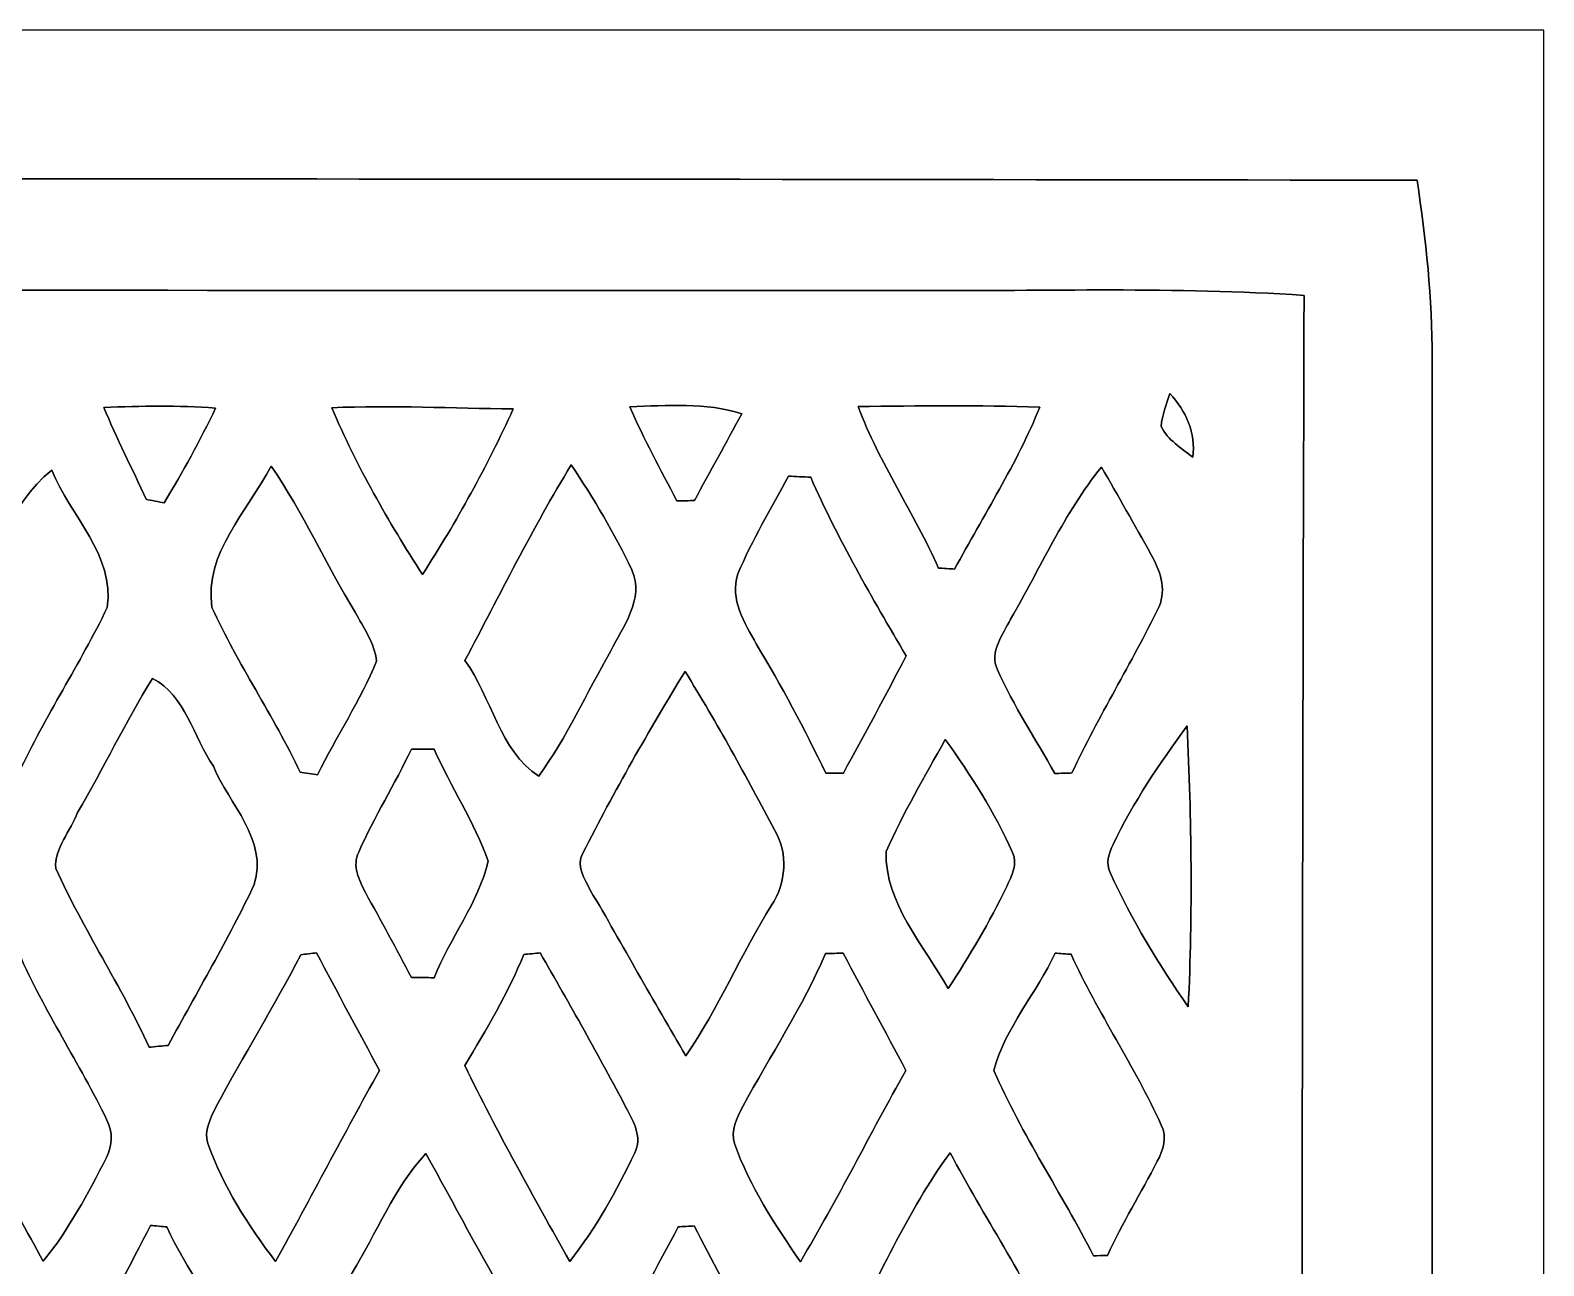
# Model space of a CAD drawing. Header units: centimetres. Extents: x -16.8 to 16.8, y -16.7 to 16.7.
# Drawn here: x 8.16 to 16.77, y 9.63 to 16.67 of the extents above; entities that cross this region are included whole.
import ezdxf

# ---------------------------------------------------------------- set-up
doc = ezdxf.new("R2010")
doc.units = ezdxf.units.CM
doc.header["$MEASUREMENT"] = 0
doc.layers.add('Layer 1', color=7, linetype='Continuous')

msp = doc.modelspace()

# ---------------------------------------------------------------- linework, layer by layer
at = {"layer": 'Layer 1', "color": 7}
for points, knots in [([(-16.77458, 16.66875), (-16.77458, 16.66875), (16.77458, 16.66875), (16.77458, 16.66875), (16.77458, 16.66875), (16.77458, 16.66875), (16.77458, -16.66875), (16.77458, -16.66875), (16.77458, -16.66875), (16.77458, -16.66875), (-16.77458, -16.66875), (-16.77458, -16.66875), (-16.77458, -16.66875), (-16.77458, -16.66875), (-16.77458, 16.66875), (-16.77458, 16.66875), (-16.77458, 16.66875), (-16.77458, 16.66875), (-16.77458, 16.66875), (-16.77458, 16.66875)], [0, 0, 0, 0, 0.1666667, 0.1666667, 0.1666667, 0.1666667, 0.3333333, 0.3333333, 0.3333333, 0.3333333, 0.5, 0.5, 0.5, 0.5, 0.6666667, 0.6666667, 0.6666667, 0.6666667, 1, 1, 1, 1]), ([(-16.23448, 15.81044), (-16.30715, 15.24141), (-16.27505, 14.66568), (-16.28105, 14.09347), (-16.28105, 14.09347), (-16.28034, 4.33317), (-16.28034, -5.42678), (-16.2814, -15.18708), (-16.2814, -15.18708), (-16.27999, -15.44567), (-16.27046, -15.70531), (-16.25353, -15.96425), (-16.25353, -15.96425), (-15.44814, -16.11771), (-14.62581, -16.06162), (-13.81125, -16.06903), (-13.81125, -16.06903), (-4.16842, -16.06867), (5.47405, -16.06973), (15.11688, -16.06867), (15.11688, -16.06867), (15.43791, -16.06832), (15.75823, -16.03869), (16.07644, -15.9953), (16.07644, -15.9953), (16.13147, -15.72966), (16.13923, -15.45731), (16.14205, -15.18744), (16.14205, -15.18744), (16.13641, -5.19183), (16.14135, 4.80378), (16.13958, 14.79938), (16.13958, 14.79938), (16.14029, 15.13981), (16.10395, 15.47812), (16.05351, 15.81432), (16.05351, 15.81432), (5.76933, 15.83302), (-4.51485, 15.81609), (-14.79903, 15.82279), (-14.79903, 15.82279), (-15.27739, 15.82314), (-15.75611, 15.82455), (-16.23448, 15.81044)], [0, 0, 0, 0, 0.0833333, 0.0833333, 0.0833333, 0.0833333, 0.1666667, 0.1666667, 0.1666667, 0.1666667, 0.25, 0.25, 0.25, 0.25, 0.3333333, 0.3333333, 0.3333333, 0.3333333, 0.4166667, 0.4166667, 0.4166667, 0.4166667, 0.5, 0.5, 0.5, 0.5, 0.5833333, 0.5833333, 0.5833333, 0.5833333, 0.6666667, 0.6666667, 0.6666667, 0.6666667, 0.75, 0.75, 0.75, 0.75, 0.8333333, 0.8333333, 0.8333333, 0.8333333, 1, 1, 1, 1]), ([(-15.56879, 15.19167), (-5.97535, 15.18109), (3.61809, 15.19026), (13.21153, 15.18673), (13.21153, 15.18673), (13.94389, 15.18214), (14.67767, 15.20896), (15.40969, 15.15851), (15.40969, 15.15851), (15.38429, 7.28945), (15.40581, -0.57997), (15.39875, -8.44903), (15.39875, -8.44903), (15.40298, -10.74138), (15.38887, -13.03408), (15.40827, -15.32643), (15.40827, -15.32643), (5.8801, -15.33066), (-3.64808, -15.32714), (-13.17625, -15.32819), (-13.17625, -15.32819), (-13.98376, -15.32502), (-14.79162, -15.33666), (-15.59913, -15.32043), (-15.59913, -15.32043), (-15.62559, -12.72434), (-15.60301, -10.1279), (-15.61042, -7.53181), (-15.61042, -7.53181), (-15.61183, -0.18203), (-15.60759, 7.16739), (-15.61253, 14.51716), (-15.61253, 14.51716), (-15.60654, 14.74188), (-15.60759, 14.96907), (-15.56879, 15.19167), (-15.56879, 15.19167), (-15.56879, 15.19167), (-15.56879, 15.19167), (-15.56879, 15.19167)], [0, 0, 0, 0, 0.0909091, 0.0909091, 0.0909091, 0.0909091, 0.1818182, 0.1818182, 0.1818182, 0.1818182, 0.2727273, 0.2727273, 0.2727273, 0.2727273, 0.3636364, 0.3636364, 0.3636364, 0.3636364, 0.4545455, 0.4545455, 0.4545455, 0.4545455, 0.5454545, 0.5454545, 0.5454545, 0.5454545, 0.6363636, 0.6363636, 0.6363636, 0.6363636, 0.7272727, 0.7272727, 0.7272727, 0.7272727, 0.8181818, 0.8181818, 0.8181818, 0.8181818, 1, 1, 1, 1]), ([(14.59547, 14.41274), (14.63252, 14.33477), (14.71083, 14.28926), (14.77574, 14.2367), (14.77574, 14.2367), (14.7955, 14.37464), (14.73729, 14.50058), (14.64486, 14.59971), (14.64486, 14.59971), (14.62476, 14.53832), (14.60182, 14.47729), (14.59547, 14.41274), (14.59547, 14.41274), (14.59547, 14.41274), (14.59547, 14.41274), (14.59547, 14.41274)], [0, 0, 0, 0, 0.2, 0.2, 0.2, 0.2, 0.4, 0.4, 0.4, 0.4, 0.6, 0.6, 0.6, 0.6, 1, 1, 1, 1]), ([(8.57356, 14.52104), (8.64694, 14.34359), (8.73584, 14.1732), (8.81451, 13.99752), (8.81451, 13.99752), (8.84026, 13.99222), (8.89141, 13.98164), (8.91681, 13.97635), (8.91681, 13.97635), (9.02335, 14.15203), (9.12248, 14.33195), (9.21067, 14.51716), (9.21067, 14.51716), (8.99866, 14.53303), (8.78558, 14.52809), (8.57356, 14.52104), (8.57356, 14.52104), (8.57356, 14.52104), (8.57356, 14.52104), (8.57356, 14.52104)], [0, 0, 0, 0, 0.1666667, 0.1666667, 0.1666667, 0.1666667, 0.3333333, 0.3333333, 0.3333333, 0.3333333, 0.5, 0.5, 0.5, 0.5, 0.6666667, 0.6666667, 0.6666667, 0.6666667, 1, 1, 1, 1]), ([(9.87284, 14.51892), (10.01254, 14.18696), (10.19422, 13.87122), (10.38895, 13.56854), (10.38895, 13.56854), (10.58263, 13.87016), (10.75761, 14.18519), (10.90507, 14.51187), (10.90507, 14.51187), (10.56076, 14.5161), (10.21644, 14.53339), (9.87284, 14.51892), (9.87284, 14.51892), (9.87284, 14.51892), (9.87284, 14.51892), (9.87284, 14.51892)], [0, 0, 0, 0, 0.2, 0.2, 0.2, 0.2, 0.4, 0.4, 0.4, 0.4, 0.6, 0.6, 0.6, 0.6, 1, 1, 1, 1]), ([(11.56899, 14.52457), (11.64907, 14.34147), (11.74503, 14.16579), (11.83816, 13.9887), (11.83816, 13.9887), (11.86286, 13.98905), (11.9126, 13.98976), (11.93765, 13.99011), (11.93765, 13.99011), (12.02655, 14.15556), (12.11756, 14.31996), (12.20823, 14.48435), (12.20823, 14.48435), (12.00256, 14.55173), (11.78172, 14.53056), (11.56899, 14.52457), (11.56899, 14.52457), (11.56899, 14.52457), (11.56899, 14.52457), (11.56899, 14.52457)], [0, 0, 0, 0, 0.1666667, 0.1666667, 0.1666667, 0.1666667, 0.3333333, 0.3333333, 0.3333333, 0.3333333, 0.5, 0.5, 0.5, 0.5, 0.6666667, 0.6666667, 0.6666667, 0.6666667, 1, 1, 1, 1]), ([(12.86969, 14.52633), (12.99034, 14.20424), (13.1886, 13.9192), (13.32794, 13.60558), (13.32794, 13.60558), (13.35087, 13.60417), (13.39674, 13.6017), (13.41931, 13.60029), (13.41931, 13.60029), (13.58371, 13.90544), (13.77421, 14.19895), (13.90403, 14.52139), (13.90403, 14.52139), (13.55937, 14.5348), (13.214, 14.52845), (12.86969, 14.52633), (12.86969, 14.52633), (12.86969, 14.52633), (12.86969, 14.52633), (12.86969, 14.52633)], [0, 0, 0, 0, 0.1666667, 0.1666667, 0.1666667, 0.1666667, 0.3333333, 0.3333333, 0.3333333, 0.3333333, 0.5, 0.5, 0.5, 0.5, 0.6666667, 0.6666667, 0.6666667, 0.6666667, 1, 1, 1, 1]), ([(7.78051, 13.38509), (7.73183, 13.26797), (7.60906, 13.14062), (7.67997, 13.00903), (7.67997, 13.00903), (7.77663, 12.81359), (7.88917, 12.62662), (7.99359, 12.43542), (7.99359, 12.43542), (8.01758, 12.43612), (8.06591, 12.43824), (8.0899, 12.43894), (8.0899, 12.43894), (8.24054, 12.76209), (8.4388, 13.06019), (8.59331, 13.38051), (8.59331, 13.38051), (8.63917, 13.67931), (8.382, 13.90227), (8.27722, 14.16367), (8.27722, 14.16367), (8.03204, 13.96647), (7.94632, 13.64192), (7.78051, 13.38509), (7.78051, 13.38509), (7.78051, 13.38509), (7.78051, 13.38509), (7.78051, 13.38509)], [0, 0, 0, 0, 0.125, 0.125, 0.125, 0.125, 0.25, 0.25, 0.25, 0.25, 0.375, 0.375, 0.375, 0.375, 0.5, 0.5, 0.5, 0.5, 0.625, 0.625, 0.625, 0.625, 0.75, 0.75, 0.75, 0.75, 1, 1, 1, 1]), ([(9.52747, 14.1859), (9.39341, 13.93014), (9.14329, 13.68989), (9.18986, 13.38157), (9.18986, 13.38157), (9.33626, 13.05877), (9.54052, 12.76421), (9.69222, 12.44318), (9.69222, 12.44318), (9.71691, 12.43965), (9.76665, 12.43259), (9.79135, 12.42907), (9.79135, 12.42907), (9.89894, 12.64673), (10.03406, 12.85134), (10.12754, 13.07571), (10.12754, 13.07571), (10.11731, 13.17872), (10.0517, 13.26515), (10.00548, 13.3544), (10.00548, 13.3544), (9.83791, 13.62675), (9.7095, 13.92237), (9.52747, 14.1859), (9.52747, 14.1859), (9.52747, 14.1859), (9.52747, 14.1859), (9.52747, 14.1859)], [0, 0, 0, 0, 0.125, 0.125, 0.125, 0.125, 0.25, 0.25, 0.25, 0.25, 0.375, 0.375, 0.375, 0.375, 0.5, 0.5, 0.5, 0.5, 0.625, 0.625, 0.625, 0.625, 0.75, 0.75, 0.75, 0.75, 1, 1, 1, 1]), ([(10.63025, 13.07853), (10.78336, 12.87251), (10.8271, 12.56383), (11.05076, 12.42095), (11.05076, 12.42095), (11.21163, 12.64214), (11.32346, 12.89438), (11.45999, 13.13074), (11.45999, 13.13074), (11.52878, 13.27432), (11.65507, 13.42672), (11.58134, 13.5957), (11.58134, 13.5957), (11.48327, 13.80384), (11.36297, 14.0021), (11.23597, 14.19366), (11.23597, 14.19366), (11.01513, 13.83277), (10.82887, 13.45177), (10.63025, 13.07853), (10.63025, 13.07853), (10.63025, 13.07853), (10.63025, 13.07853), (10.63025, 13.07853)], [0, 0, 0, 0, 0.1428571, 0.1428571, 0.1428571, 0.1428571, 0.2857143, 0.2857143, 0.2857143, 0.2857143, 0.4285714, 0.4285714, 0.4285714, 0.4285714, 0.5714286, 0.5714286, 0.5714286, 0.5714286, 0.7142857, 0.7142857, 0.7142857, 0.7142857, 1, 1, 1, 1]), ([(13.73822, 13.31524), (13.6966, 13.2267), (13.6144, 13.12898), (13.66414, 13.02702), (13.66414, 13.02702), (13.7541, 12.8203), (13.88145, 12.63227), (13.99046, 12.43542), (13.99046, 12.43542), (14.0148, 12.43647), (14.06349, 12.43789), (14.08747, 12.43859), (14.08747, 12.43859), (14.23952, 12.76138), (14.4272, 13.06548), (14.58383, 13.38615), (14.58383, 13.38615), (14.62828, 13.48775), (14.58666, 13.59641), (14.53727, 13.68531), (14.53727, 13.68531), (14.44413, 13.85111), (14.351, 14.01657), (14.25575, 14.18096), (14.25575, 14.18096), (14.04338, 13.91814), (13.90756, 13.60487), (13.73822, 13.31524), (13.73822, 13.31524), (13.73822, 13.31524), (13.73822, 13.31524), (13.73822, 13.31524)], [0, 0, 0, 0, 0.1111111, 0.1111111, 0.1111111, 0.1111111, 0.2222222, 0.2222222, 0.2222222, 0.2222222, 0.3333333, 0.3333333, 0.3333333, 0.3333333, 0.4444444, 0.4444444, 0.4444444, 0.4444444, 0.5555556, 0.5555556, 0.5555556, 0.5555556, 0.6666667, 0.6666667, 0.6666667, 0.6666667, 0.7777778, 0.7777778, 0.7777778, 0.7777778, 1, 1, 1, 1]), ([(12.47281, 14.1291), (12.37686, 13.94354), (12.26361, 13.76574), (12.18565, 13.57207), (12.18565, 13.57207), (12.13767, 13.42566), (12.22304, 13.29514), (12.29007, 13.17449), (12.29007, 13.17449), (12.43259, 12.9346), (12.56559, 12.68906), (12.68554, 12.43718), (12.68554, 12.43718), (12.71058, 12.43718), (12.76068, 12.43718), (12.78572, 12.43683), (12.78572, 12.43683), (12.90637, 12.65908), (13.02738, 12.88133), (13.14379, 13.10569), (13.14379, 13.10569), (12.94765, 13.4366), (12.75503, 13.77068), (12.60016, 14.12311), (12.60016, 14.12311), (12.55748, 14.12522), (12.51514, 14.12699), (12.47281, 14.1291), (12.47281, 14.1291), (12.47281, 14.1291), (12.47281, 14.1291), (12.47281, 14.1291)], [0, 0, 0, 0, 0.1111111, 0.1111111, 0.1111111, 0.1111111, 0.2222222, 0.2222222, 0.2222222, 0.2222222, 0.3333333, 0.3333333, 0.3333333, 0.3333333, 0.4444444, 0.4444444, 0.4444444, 0.4444444, 0.5555556, 0.5555556, 0.5555556, 0.5555556, 0.6666667, 0.6666667, 0.6666667, 0.6666667, 0.7777778, 0.7777778, 0.7777778, 0.7777778, 1, 1, 1, 1]), ([(11.88402, 13.01679), (11.67836, 12.67883), (11.48009, 12.33523), (11.30265, 11.98174), (11.30265, 11.98174), (11.26031, 11.91084), (11.31429, 11.83499), (11.34463, 11.77114), (11.34463, 11.77114), (11.52913, 11.45857), (11.70199, 11.13896), (11.88932, 10.82781), (11.88932, 10.82781), (12.07452, 11.10015), (12.20364, 11.40531), (12.3765, 11.68541), (12.3765, 11.68541), (12.45941, 11.811), (12.47352, 11.97963), (12.39626, 12.11121), (12.39626, 12.11121), (12.23186, 12.41637), (12.06782, 12.72258), (11.88402, 13.01679), (11.88402, 13.01679), (11.88402, 13.01679), (11.88402, 13.01679), (11.88402, 13.01679)], [0, 0, 0, 0, 0.125, 0.125, 0.125, 0.125, 0.25, 0.25, 0.25, 0.25, 0.375, 0.375, 0.375, 0.375, 0.5, 0.5, 0.5, 0.5, 0.625, 0.625, 0.625, 0.625, 0.75, 0.75, 0.75, 0.75, 1, 1, 1, 1]), ([(8.42433, 12.21317), (8.38623, 12.1091), (8.29063, 12.00926), (8.30016, 11.89461), (8.30016, 11.89461), (8.45926, 11.54642), (8.67198, 11.22468), (8.8332, 10.87684), (8.8332, 10.87684), (8.86001, 10.87931), (8.91364, 10.88461), (8.94045, 10.88708), (8.94045, 10.88708), (9.10484, 11.19223), (9.28264, 11.49033), (9.43116, 11.80359), (9.43116, 11.80359), (9.50983, 12.0583), (9.28758, 12.26079), (9.19833, 12.47704), (9.19833, 12.47704), (9.08509, 12.64179), (9.03993, 12.87921), (8.85084, 12.97764), (8.85084, 12.97764), (8.69809, 12.72893), (8.57215, 12.4647), (8.42433, 12.21317), (8.42433, 12.21317), (8.42433, 12.21317), (8.42433, 12.21317), (8.42433, 12.21317)], [0, 0, 0, 0, 0.1111111, 0.1111111, 0.1111111, 0.1111111, 0.2222222, 0.2222222, 0.2222222, 0.2222222, 0.3333333, 0.3333333, 0.3333333, 0.3333333, 0.4444444, 0.4444444, 0.4444444, 0.4444444, 0.5555556, 0.5555556, 0.5555556, 0.5555556, 0.6666667, 0.6666667, 0.6666667, 0.6666667, 0.7777778, 0.7777778, 0.7777778, 0.7777778, 1, 1, 1, 1]), ([(14.32172, 12.03078), (14.29985, 11.98139), (14.27762, 11.92354), (14.30514, 11.87132), (14.30514, 11.87132), (14.42614, 11.6018), (14.58207, 11.34957), (14.74999, 11.10686), (14.74999, 11.10686), (14.7761, 11.63955), (14.76834, 12.17366), (14.74399, 12.70635), (14.74399, 12.70635), (14.58524, 12.49292), (14.43672, 12.27102), (14.32172, 12.03078), (14.32172, 12.03078), (14.32172, 12.03078), (14.32172, 12.03078), (14.32172, 12.03078)], [0, 0, 0, 0, 0.1666667, 0.1666667, 0.1666667, 0.1666667, 0.3333333, 0.3333333, 0.3333333, 0.3333333, 0.5, 0.5, 0.5, 0.5, 0.6666667, 0.6666667, 0.6666667, 0.6666667, 1, 1, 1, 1]), ([(13.36604, 12.62909), (13.24857, 12.41954), (13.12792, 12.2107), (13.02914, 11.99127), (13.02914, 11.99127), (13.02173, 11.69635), (13.24539, 11.45787), (13.38192, 11.21057), (13.38192, 11.21057), (13.5061, 11.39684), (13.61828, 11.59122), (13.71741, 11.79195), (13.71741, 11.79195), (13.74175, 11.85192), (13.78197, 11.92071), (13.74916, 11.98562), (13.74916, 11.98562), (13.64721, 12.21422), (13.51245, 12.4266), (13.36604, 12.62909), (13.36604, 12.62909), (13.36604, 12.62909), (13.36604, 12.62909), (13.36604, 12.62909)], [0, 0, 0, 0, 0.1428571, 0.1428571, 0.1428571, 0.1428571, 0.2857143, 0.2857143, 0.2857143, 0.2857143, 0.4285714, 0.4285714, 0.4285714, 0.4285714, 0.5714286, 0.5714286, 0.5714286, 0.5714286, 0.7142857, 0.7142857, 0.7142857, 0.7142857, 1, 1, 1, 1]), ([(10.32545, 12.57406), (10.23161, 12.37544), (10.11414, 12.18847), (10.02559, 11.98774), (10.02559, 11.98774), (9.98714, 11.91013), (10.02806, 11.82793), (10.06404, 11.75844), (10.06404, 11.75844), (10.15153, 11.59722), (10.24184, 11.43776), (10.32545, 11.27372), (10.32545, 11.27372), (10.36814, 11.27372), (10.41153, 11.27301), (10.45492, 11.27266), (10.45492, 11.27266), (10.54594, 11.49773), (10.70786, 11.70058), (10.76325, 11.93694), (10.76325, 11.93694), (10.68317, 12.15884), (10.55123, 12.35957), (10.45492, 12.57512), (10.45492, 12.57512), (10.41153, 12.57476), (10.36814, 12.57441), (10.32545, 12.57406), (10.32545, 12.57406), (10.32545, 12.57406), (10.32545, 12.57406), (10.32545, 12.57406)], [0, 0, 0, 0, 0.1111111, 0.1111111, 0.1111111, 0.1111111, 0.2222222, 0.2222222, 0.2222222, 0.2222222, 0.3333333, 0.3333333, 0.3333333, 0.3333333, 0.4444444, 0.4444444, 0.4444444, 0.4444444, 0.5555556, 0.5555556, 0.5555556, 0.5555556, 0.6666667, 0.6666667, 0.6666667, 0.6666667, 0.7777778, 0.7777778, 0.7777778, 0.7777778, 1, 1, 1, 1]), ([(7.99465, 11.4113), (7.89058, 11.22151), (7.77487, 11.03736), (7.67574, 10.84509), (7.67574, 10.84509), (7.64364, 10.79182), (7.64434, 10.72974), (7.68315, 10.67682), (7.68315, 10.67682), (7.83837, 10.32334), (8.04651, 9.99666), (8.22925, 9.65764), (8.22925, 9.65764), (8.37459, 9.83791), (8.48466, 10.04394), (8.58908, 10.24961), (8.58908, 10.24961), (8.62365, 10.31557), (8.62683, 10.3946), (8.5919, 10.46092), (8.5919, 10.46092), (8.43562, 10.78301), (8.2356, 11.08181), (8.09131, 11.40989), (8.09131, 11.40989), (8.06697, 11.41024), (8.01864, 11.41095), (7.99465, 11.4113), (7.99465, 11.4113), (7.99465, 11.4113), (7.99465, 11.4113), (7.99465, 11.4113)], [0, 0, 0, 0, 0.1111111, 0.1111111, 0.1111111, 0.1111111, 0.2222222, 0.2222222, 0.2222222, 0.2222222, 0.3333333, 0.3333333, 0.3333333, 0.3333333, 0.4444444, 0.4444444, 0.4444444, 0.4444444, 0.5555556, 0.5555556, 0.5555556, 0.5555556, 0.6666667, 0.6666667, 0.6666667, 0.6666667, 0.7777778, 0.7777778, 0.7777778, 0.7777778, 1, 1, 1, 1]), ([(9.6961, 11.40389), (9.54546, 11.11003), (9.36978, 10.83028), (9.21385, 10.53924), (9.21385, 10.53924), (9.18245, 10.47468), (9.14294, 10.4013), (9.16693, 10.32757), (9.16693, 10.32757), (9.25477, 10.08309), (9.39588, 9.86296), (9.55146, 9.65659), (9.55146, 9.65659), (9.75325, 10.01677), (9.94128, 10.38437), (10.14377, 10.7442), (10.14377, 10.7442), (10.02524, 10.96821), (9.90318, 11.19011), (9.785, 11.41413), (9.785, 11.41413), (9.76277, 11.41166), (9.71832, 11.40636), (9.6961, 11.40389), (9.6961, 11.40389), (9.6961, 11.40389), (9.6961, 11.40389), (9.6961, 11.40389)], [0, 0, 0, 0, 0.125, 0.125, 0.125, 0.125, 0.25, 0.25, 0.25, 0.25, 0.375, 0.375, 0.375, 0.375, 0.5, 0.5, 0.5, 0.5, 0.625, 0.625, 0.625, 0.625, 0.75, 0.75, 0.75, 0.75, 1, 1, 1, 1]), ([(10.96645, 11.40495), (10.87543, 11.18341), (10.75302, 10.97668), (10.62919, 10.77242), (10.62919, 10.77242), (10.81511, 10.39354), (11.01972, 10.02453), (11.22751, 9.65729), (11.22751, 9.65729), (11.37708, 9.84532), (11.49456, 10.05805), (11.59757, 10.2743), (11.59757, 10.2743), (11.64237, 10.36002), (11.59157, 10.45281), (11.55136, 10.5283), (11.55136, 10.5283), (11.39225, 10.8264), (11.22892, 11.12167), (11.05888, 11.41342), (11.05888, 11.41342), (11.03559, 11.4113), (10.98973, 11.40707), (10.96645, 11.40495), (10.96645, 11.40495), (10.96645, 11.40495), (10.96645, 11.40495), (10.96645, 11.40495)], [0, 0, 0, 0, 0.125, 0.125, 0.125, 0.125, 0.25, 0.25, 0.25, 0.25, 0.375, 0.375, 0.375, 0.375, 0.5, 0.5, 0.5, 0.5, 0.625, 0.625, 0.625, 0.625, 0.75, 0.75, 0.75, 0.75, 1, 1, 1, 1]), ([(12.68483, 11.4106), (12.5536, 11.1065), (12.37015, 10.82957), (12.21281, 10.53888), (12.21281, 10.53888), (12.18071, 10.47468), (12.14155, 10.4013), (12.16554, 10.32792), (12.16554, 10.32792), (12.25303, 10.08451), (12.39555, 9.86719), (12.5409, 9.65517), (12.5409, 9.65517), (12.75362, 10.01148), (12.93777, 10.38366), (13.14238, 10.7442), (13.14238, 10.7442), (13.0242, 10.96751), (12.90249, 11.1887), (12.78502, 11.41201), (12.78502, 11.41201), (12.75997, 11.41166), (12.70988, 11.41095), (12.68483, 11.4106), (12.68483, 11.4106), (12.68483, 11.4106), (12.68483, 11.4106), (12.68483, 11.4106)], [0, 0, 0, 0, 0.125, 0.125, 0.125, 0.125, 0.25, 0.25, 0.25, 0.25, 0.375, 0.375, 0.375, 0.375, 0.5, 0.5, 0.5, 0.5, 0.625, 0.625, 0.625, 0.625, 0.75, 0.75, 0.75, 0.75, 1, 1, 1, 1]), ([(13.99258, 11.41271), (13.88604, 11.18623), (13.70789, 10.98797), (13.64262, 10.74455), (13.64262, 10.74455), (13.80314, 10.37802), (14.02821, 10.04464), (14.21024, 9.68904), (14.21024, 9.68904), (14.23, 9.68939), (14.26986, 9.6901), (14.28962, 9.69045), (14.28962, 9.69045), (14.37428, 9.8746), (14.48047, 10.04746), (14.57396, 10.22703), (14.57396, 10.22703), (14.60676, 10.28982), (14.63146, 10.36602), (14.59618, 10.4334), (14.59618, 10.4334), (14.44449, 10.76784), (14.23529, 11.07193), (14.08289, 11.40601), (14.08289, 11.40601), (14.06031, 11.40778), (14.01516, 11.41095), (13.99258, 11.41271), (13.99258, 11.41271), (13.99258, 11.41271), (13.99258, 11.41271), (13.99258, 11.41271)], [0, 0, 0, 0, 0.1111111, 0.1111111, 0.1111111, 0.1111111, 0.2222222, 0.2222222, 0.2222222, 0.2222222, 0.3333333, 0.3333333, 0.3333333, 0.3333333, 0.4444444, 0.4444444, 0.4444444, 0.4444444, 0.5555556, 0.5555556, 0.5555556, 0.5555556, 0.6666667, 0.6666667, 0.6666667, 0.6666667, 0.7777778, 0.7777778, 0.7777778, 0.7777778, 1, 1, 1, 1]), ([(9.98749, 9.59097), (9.92293, 9.45903), (9.82169, 9.33803), (9.7984, 9.18986), (9.7984, 9.18986), (9.81357, 9.05792), (9.90212, 8.94962), (9.96209, 8.83567), (9.96209, 8.83567), (10.11096, 8.59402), (10.22703, 8.33332), (10.3886, 8.09942), (10.3886, 8.09942), (10.60591, 8.42116), (10.77701, 8.77147), (10.95798, 9.11401), (10.95798, 9.11401), (11.01831, 9.2142), (10.93505, 9.31933), (10.8906, 9.40576), (10.8906, 9.40576), (10.72056, 9.68904), (10.56922, 9.98291), (10.40836, 10.27112), (10.40836, 10.27112), (10.22491, 10.07392), (10.12719, 9.81745), (9.98749, 9.59097), (9.98749, 9.59097), (9.98749, 9.59097), (9.98749, 9.59097), (9.98749, 9.59097)], [0, 0, 0, 0, 0.1111111, 0.1111111, 0.1111111, 0.1111111, 0.2222222, 0.2222222, 0.2222222, 0.2222222, 0.3333333, 0.3333333, 0.3333333, 0.3333333, 0.4444444, 0.4444444, 0.4444444, 0.4444444, 0.5555556, 0.5555556, 0.5555556, 0.5555556, 0.6666667, 0.6666667, 0.6666667, 0.6666667, 0.7777778, 0.7777778, 0.7777778, 0.7777778, 1, 1, 1, 1]), ([(12.77444, 9.18951), (12.95788, 8.83849), (13.16672, 8.50018), (13.33147, 8.13929), (13.33147, 8.13929), (13.35334, 8.13752), (13.39709, 8.134), (13.41861, 8.13223), (13.41861, 8.13223), (13.5957, 8.48889), (13.83736, 8.81733), (13.97776, 9.18951), (13.97776, 9.18951), (13.82712, 9.57016), (13.583, 9.912), (13.39462, 10.27571), (13.39462, 10.27571), (13.14485, 9.94057), (12.98822, 9.54722), (12.77444, 9.18951), (12.77444, 9.18951), (12.77444, 9.18951), (12.77444, 9.18951), (12.77444, 9.18951)], [0, 0, 0, 0, 0.1428571, 0.1428571, 0.1428571, 0.1428571, 0.2857143, 0.2857143, 0.2857143, 0.2857143, 0.4285714, 0.4285714, 0.4285714, 0.4285714, 0.5714286, 0.5714286, 0.5714286, 0.5714286, 0.7142857, 0.7142857, 0.7142857, 0.7142857, 1, 1, 1, 1]), ([(8.84061, 9.8619), (8.72349, 9.63754), (8.60742, 9.41246), (8.48395, 9.19127), (8.48395, 9.19127), (8.61377, 8.95914), (8.73619, 8.72349), (8.86354, 8.48995), (8.86354, 8.48995), (9.03041, 8.67481), (9.15141, 8.89847), (9.24736, 9.12636), (9.24736, 9.12636), (9.24101, 9.40082), (9.03676, 9.61037), (8.93374, 9.85308), (8.93374, 9.85308), (8.91046, 9.8552), (8.86389, 9.85943), (8.84061, 9.8619), (8.84061, 9.8619), (8.84061, 9.8619), (8.84061, 9.8619), (8.84061, 9.8619)], [0, 0, 0, 0, 0.1428571, 0.1428571, 0.1428571, 0.1428571, 0.2857143, 0.2857143, 0.2857143, 0.2857143, 0.4285714, 0.4285714, 0.4285714, 0.4285714, 0.5714286, 0.5714286, 0.5714286, 0.5714286, 0.7142857, 0.7142857, 0.7142857, 0.7142857, 1, 1, 1, 1]), ([(11.84522, 9.85379), (11.72845, 9.63013), (11.60498, 9.41035), (11.4808, 9.19092), (11.4808, 9.19092), (11.60039, 8.96761), (11.72457, 8.74712), (11.84204, 8.52241), (11.84204, 8.52241), (11.86533, 8.52241), (11.91154, 8.52241), (11.93447, 8.52241), (11.93447, 8.52241), (12.00221, 8.66563), (12.07841, 8.80463), (12.15461, 8.94327), (12.15461, 8.94327), (12.20329, 9.04699), (12.29431, 9.14929), (12.2301, 9.27453), (12.2301, 9.27453), (12.14755, 9.47702), (12.0336, 9.66435), (11.93624, 9.85908), (11.93624, 9.85908), (11.91331, 9.85767), (11.8678, 9.8552), (11.84522, 9.85379), (11.84522, 9.85379), (11.84522, 9.85379), (11.84522, 9.85379), (11.84522, 9.85379)], [0, 0, 0, 0, 0.1111111, 0.1111111, 0.1111111, 0.1111111, 0.2222222, 0.2222222, 0.2222222, 0.2222222, 0.3333333, 0.3333333, 0.3333333, 0.3333333, 0.4444444, 0.4444444, 0.4444444, 0.4444444, 0.5555556, 0.5555556, 0.5555556, 0.5555556, 0.6666667, 0.6666667, 0.6666667, 0.6666667, 0.7777778, 0.7777778, 0.7777778, 0.7777778, 1, 1, 1, 1])]:
    msp.add_open_spline(points, degree=3, knots=knots, dxfattribs=at)
at = {"layer": 'Layer 1', "color": 250}
for points, knots in [([(-16.23448, 15.81044), (-15.75611, 15.82455), (-15.27739, 15.82314), (-14.79903, 15.82279), (-14.79903, 15.82279), (-4.51485, 15.81609), (5.76933, 15.83302), (16.05351, 15.81432), (16.05351, 15.81432), (16.10395, 15.47812), (16.14029, 15.13981), (16.13958, 14.79938), (16.13958, 14.79938), (16.14135, 4.80378), (16.13641, -5.19183), (16.14205, -15.18744), (16.14205, -15.18744), (16.13923, -15.45731), (16.13147, -15.72966), (16.07644, -15.9953), (16.07644, -15.9953), (15.75823, -16.03869), (15.43791, -16.06832), (15.11688, -16.06867), (15.11688, -16.06867), (5.47405, -16.06973), (-4.16842, -16.06867), (-13.81125, -16.06903), (-13.81125, -16.06903), (-14.62581, -16.06162), (-15.44814, -16.11771), (-16.25353, -15.96425), (-16.25353, -15.96425), (-16.27046, -15.70531), (-16.27999, -15.44567), (-16.2814, -15.18708), (-16.2814, -15.18708), (-16.28034, -5.42678), (-16.28034, 4.33317), (-16.28105, 14.09347), (-16.28105, 14.09347), (-16.27505, 14.66568), (-16.30715, 15.24141), (-16.23448, 15.81044), (-16.23448, 15.81044), (-16.23448, 15.81044), (-16.23448, 15.81044), (-16.23448, 15.81044)], [0, 0, 0, 0, 0.0769231, 0.0769231, 0.0769231, 0.0769231, 0.1538462, 0.1538462, 0.1538462, 0.1538462, 0.2307692, 0.2307692, 0.2307692, 0.2307692, 0.3076923, 0.3076923, 0.3076923, 0.3076923, 0.3846154, 0.3846154, 0.3846154, 0.3846154, 0.4615385, 0.4615385, 0.4615385, 0.4615385, 0.5384615, 0.5384615, 0.5384615, 0.5384615, 0.6153846, 0.6153846, 0.6153846, 0.6153846, 0.6923077, 0.6923077, 0.6923077, 0.6923077, 0.7692308, 0.7692308, 0.7692308, 0.7692308, 0.8461538, 0.8461538, 0.8461538, 0.8461538, 1, 1, 1, 1]), ([(-15.56879, 15.19167), (-15.60759, 14.96907), (-15.60654, 14.74188), (-15.61253, 14.51716), (-15.61253, 14.51716), (-15.60759, 7.16739), (-15.61183, -0.18203), (-15.61042, -7.53181), (-15.61042, -7.53181), (-15.60301, -10.1279), (-15.62559, -12.72434), (-15.59913, -15.32043), (-15.59913, -15.32043), (-14.79162, -15.33666), (-13.98376, -15.32502), (-13.17625, -15.32819), (-13.17625, -15.32819), (-3.64808, -15.32714), (5.8801, -15.33066), (15.40827, -15.32643), (15.40827, -15.32643), (15.38887, -13.03408), (15.40298, -10.74138), (15.39875, -8.44903), (15.39875, -8.44903), (15.40581, -0.57997), (15.38429, 7.28945), (15.40969, 15.15851), (15.40969, 15.15851), (14.67767, 15.20896), (13.94389, 15.18214), (13.21153, 15.18673), (13.21153, 15.18673), (3.61809, 15.19026), (-5.97535, 15.18109), (-15.56879, 15.19167)], [0, 0, 0, 0, 0.1, 0.1, 0.1, 0.1, 0.2, 0.2, 0.2, 0.2, 0.3, 0.3, 0.3, 0.3, 0.4, 0.4, 0.4, 0.4, 0.5, 0.5, 0.5, 0.5, 0.6, 0.6, 0.6, 0.6, 0.7, 0.7, 0.7, 0.7, 0.8, 0.8, 0.8, 0.8, 1, 1, 1, 1]), ([(14.59547, 14.41274), (14.60182, 14.47729), (14.62476, 14.53832), (14.64486, 14.59971), (14.64486, 14.59971), (14.73729, 14.50058), (14.7955, 14.37464), (14.77574, 14.2367), (14.77574, 14.2367), (14.71083, 14.28926), (14.63252, 14.33477), (14.59547, 14.41274)], [0, 0, 0, 0, 0.25, 0.25, 0.25, 0.25, 0.5, 0.5, 0.5, 0.5, 1, 1, 1, 1]), ([(8.57356, 14.52104), (8.78558, 14.52809), (8.99866, 14.53303), (9.21067, 14.51716), (9.21067, 14.51716), (9.12248, 14.33195), (9.02335, 14.15203), (8.91681, 13.97635), (8.91681, 13.97635), (8.89141, 13.98164), (8.84026, 13.99222), (8.81451, 13.99752), (8.81451, 13.99752), (8.73584, 14.1732), (8.64694, 14.34359), (8.57356, 14.52104)], [0, 0, 0, 0, 0.2, 0.2, 0.2, 0.2, 0.4, 0.4, 0.4, 0.4, 0.6, 0.6, 0.6, 0.6, 1, 1, 1, 1]), ([(9.87284, 14.51892), (10.21644, 14.53339), (10.56076, 14.5161), (10.90507, 14.51187), (10.90507, 14.51187), (10.75761, 14.18519), (10.58263, 13.87016), (10.38895, 13.56854), (10.38895, 13.56854), (10.19422, 13.87122), (10.01254, 14.18696), (9.87284, 14.51892)], [0, 0, 0, 0, 0.25, 0.25, 0.25, 0.25, 0.5, 0.5, 0.5, 0.5, 1, 1, 1, 1]), ([(11.56899, 14.52457), (11.78172, 14.53056), (12.00256, 14.55173), (12.20823, 14.48435), (12.20823, 14.48435), (12.11756, 14.31996), (12.02655, 14.15556), (11.93765, 13.99011), (11.93765, 13.99011), (11.9126, 13.98976), (11.86286, 13.98905), (11.83816, 13.9887), (11.83816, 13.9887), (11.74503, 14.16579), (11.64907, 14.34147), (11.56899, 14.52457)], [0, 0, 0, 0, 0.2, 0.2, 0.2, 0.2, 0.4, 0.4, 0.4, 0.4, 0.6, 0.6, 0.6, 0.6, 1, 1, 1, 1]), ([(12.86969, 14.52633), (13.214, 14.52845), (13.55937, 14.5348), (13.90403, 14.52139), (13.90403, 14.52139), (13.77421, 14.19895), (13.58371, 13.90544), (13.41931, 13.60029), (13.41931, 13.60029), (13.39674, 13.6017), (13.35087, 13.60417), (13.32794, 13.60558), (13.32794, 13.60558), (13.1886, 13.9192), (12.99034, 14.20424), (12.86969, 14.52633)], [0, 0, 0, 0, 0.2, 0.2, 0.2, 0.2, 0.4, 0.4, 0.4, 0.4, 0.6, 0.6, 0.6, 0.6, 1, 1, 1, 1]), ([(7.78051, 13.38509), (7.94632, 13.64192), (8.03204, 13.96647), (8.27722, 14.16367), (8.27722, 14.16367), (8.382, 13.90227), (8.63917, 13.67931), (8.59331, 13.38051), (8.59331, 13.38051), (8.4388, 13.06019), (8.24054, 12.76209), (8.0899, 12.43894), (8.0899, 12.43894), (8.06591, 12.43824), (8.01758, 12.43612), (7.99359, 12.43542), (7.99359, 12.43542), (7.88917, 12.62662), (7.77663, 12.81359), (7.67997, 13.00903), (7.67997, 13.00903), (7.60906, 13.14062), (7.73183, 13.26797), (7.78051, 13.38509)], [0, 0, 0, 0, 0.1428571, 0.1428571, 0.1428571, 0.1428571, 0.2857143, 0.2857143, 0.2857143, 0.2857143, 0.4285714, 0.4285714, 0.4285714, 0.4285714, 0.5714286, 0.5714286, 0.5714286, 0.5714286, 0.7142857, 0.7142857, 0.7142857, 0.7142857, 1, 1, 1, 1]), ([(9.52747, 14.1859), (9.7095, 13.92237), (9.83791, 13.62675), (10.00548, 13.3544), (10.00548, 13.3544), (10.0517, 13.26515), (10.11731, 13.17872), (10.12754, 13.07571), (10.12754, 13.07571), (10.03406, 12.85134), (9.89894, 12.64673), (9.79135, 12.42907), (9.79135, 12.42907), (9.76665, 12.43259), (9.71691, 12.43965), (9.69222, 12.44318), (9.69222, 12.44318), (9.54052, 12.76421), (9.33626, 13.05877), (9.18986, 13.38157), (9.18986, 13.38157), (9.14329, 13.68989), (9.39341, 13.93014), (9.52747, 14.1859)], [0, 0, 0, 0, 0.1428571, 0.1428571, 0.1428571, 0.1428571, 0.2857143, 0.2857143, 0.2857143, 0.2857143, 0.4285714, 0.4285714, 0.4285714, 0.4285714, 0.5714286, 0.5714286, 0.5714286, 0.5714286, 0.7142857, 0.7142857, 0.7142857, 0.7142857, 1, 1, 1, 1]), ([(10.63025, 13.07853), (10.82887, 13.45177), (11.01513, 13.83277), (11.23597, 14.19366), (11.23597, 14.19366), (11.36297, 14.0021), (11.48327, 13.80384), (11.58134, 13.5957), (11.58134, 13.5957), (11.65507, 13.42672), (11.52878, 13.27432), (11.45999, 13.13074), (11.45999, 13.13074), (11.32346, 12.89438), (11.21163, 12.64214), (11.05076, 12.42095), (11.05076, 12.42095), (10.8271, 12.56383), (10.78336, 12.87251), (10.63025, 13.07853)], [0, 0, 0, 0, 0.1666667, 0.1666667, 0.1666667, 0.1666667, 0.3333333, 0.3333333, 0.3333333, 0.3333333, 0.5, 0.5, 0.5, 0.5, 0.6666667, 0.6666667, 0.6666667, 0.6666667, 1, 1, 1, 1]), ([(13.73822, 13.31524), (13.90756, 13.60487), (14.04338, 13.91814), (14.25575, 14.18096), (14.25575, 14.18096), (14.351, 14.01657), (14.44413, 13.85111), (14.53727, 13.68531), (14.53727, 13.68531), (14.58666, 13.59641), (14.62828, 13.48775), (14.58383, 13.38615), (14.58383, 13.38615), (14.4272, 13.06548), (14.23952, 12.76138), (14.08747, 12.43859), (14.08747, 12.43859), (14.06349, 12.43789), (14.0148, 12.43647), (13.99046, 12.43542), (13.99046, 12.43542), (13.88145, 12.63227), (13.7541, 12.8203), (13.66414, 13.02702), (13.66414, 13.02702), (13.6144, 13.12898), (13.6966, 13.2267), (13.73822, 13.31524)], [0, 0, 0, 0, 0.125, 0.125, 0.125, 0.125, 0.25, 0.25, 0.25, 0.25, 0.375, 0.375, 0.375, 0.375, 0.5, 0.5, 0.5, 0.5, 0.625, 0.625, 0.625, 0.625, 0.75, 0.75, 0.75, 0.75, 1, 1, 1, 1]), ([(12.47281, 14.1291), (12.51514, 14.12699), (12.55748, 14.12522), (12.60016, 14.12311), (12.60016, 14.12311), (12.75503, 13.77068), (12.94765, 13.4366), (13.14379, 13.10569), (13.14379, 13.10569), (13.02738, 12.88133), (12.90637, 12.65908), (12.78572, 12.43683), (12.78572, 12.43683), (12.76068, 12.43718), (12.71058, 12.43718), (12.68554, 12.43718), (12.68554, 12.43718), (12.56559, 12.68906), (12.43259, 12.9346), (12.29007, 13.17449), (12.29007, 13.17449), (12.22304, 13.29514), (12.13767, 13.42566), (12.18565, 13.57207), (12.18565, 13.57207), (12.26361, 13.76574), (12.37686, 13.94354), (12.47281, 14.1291)], [0, 0, 0, 0, 0.125, 0.125, 0.125, 0.125, 0.25, 0.25, 0.25, 0.25, 0.375, 0.375, 0.375, 0.375, 0.5, 0.5, 0.5, 0.5, 0.625, 0.625, 0.625, 0.625, 0.75, 0.75, 0.75, 0.75, 1, 1, 1, 1]), ([(11.88402, 13.01679), (12.06782, 12.72258), (12.23186, 12.41637), (12.39626, 12.11121), (12.39626, 12.11121), (12.47352, 11.97963), (12.45941, 11.811), (12.3765, 11.68541), (12.3765, 11.68541), (12.20364, 11.40531), (12.07452, 11.10015), (11.88932, 10.82781), (11.88932, 10.82781), (11.70199, 11.13896), (11.52913, 11.45857), (11.34463, 11.77114), (11.34463, 11.77114), (11.31429, 11.83499), (11.26031, 11.91084), (11.30265, 11.98174), (11.30265, 11.98174), (11.48009, 12.33523), (11.67836, 12.67883), (11.88402, 13.01679)], [0, 0, 0, 0, 0.1428571, 0.1428571, 0.1428571, 0.1428571, 0.2857143, 0.2857143, 0.2857143, 0.2857143, 0.4285714, 0.4285714, 0.4285714, 0.4285714, 0.5714286, 0.5714286, 0.5714286, 0.5714286, 0.7142857, 0.7142857, 0.7142857, 0.7142857, 1, 1, 1, 1]), ([(8.42433, 12.21317), (8.57215, 12.4647), (8.69809, 12.72893), (8.85084, 12.97764), (8.85084, 12.97764), (9.03993, 12.87921), (9.08509, 12.64179), (9.19833, 12.47704), (9.19833, 12.47704), (9.28758, 12.26079), (9.50983, 12.0583), (9.43116, 11.80359), (9.43116, 11.80359), (9.28264, 11.49033), (9.10484, 11.19223), (8.94045, 10.88708), (8.94045, 10.88708), (8.91364, 10.88461), (8.86001, 10.87931), (8.8332, 10.87684), (8.8332, 10.87684), (8.67198, 11.22468), (8.45926, 11.54642), (8.30016, 11.89461), (8.30016, 11.89461), (8.29063, 12.00926), (8.38623, 12.1091), (8.42433, 12.21317)], [0, 0, 0, 0, 0.125, 0.125, 0.125, 0.125, 0.25, 0.25, 0.25, 0.25, 0.375, 0.375, 0.375, 0.375, 0.5, 0.5, 0.5, 0.5, 0.625, 0.625, 0.625, 0.625, 0.75, 0.75, 0.75, 0.75, 1, 1, 1, 1]), ([(14.32172, 12.03078), (14.43672, 12.27102), (14.58524, 12.49292), (14.74399, 12.70635), (14.74399, 12.70635), (14.76834, 12.17366), (14.7761, 11.63955), (14.74999, 11.10686), (14.74999, 11.10686), (14.58207, 11.34957), (14.42614, 11.6018), (14.30514, 11.87132), (14.30514, 11.87132), (14.27762, 11.92354), (14.29985, 11.98139), (14.32172, 12.03078)], [0, 0, 0, 0, 0.2, 0.2, 0.2, 0.2, 0.4, 0.4, 0.4, 0.4, 0.6, 0.6, 0.6, 0.6, 1, 1, 1, 1]), ([(13.36604, 12.62909), (13.51245, 12.4266), (13.64721, 12.21422), (13.74916, 11.98562), (13.74916, 11.98562), (13.78197, 11.92071), (13.74175, 11.85192), (13.71741, 11.79195), (13.71741, 11.79195), (13.61828, 11.59122), (13.5061, 11.39684), (13.38192, 11.21057), (13.38192, 11.21057), (13.24539, 11.45787), (13.02173, 11.69635), (13.02914, 11.99127), (13.02914, 11.99127), (13.12792, 12.2107), (13.24857, 12.41954), (13.36604, 12.62909)], [0, 0, 0, 0, 0.1666667, 0.1666667, 0.1666667, 0.1666667, 0.3333333, 0.3333333, 0.3333333, 0.3333333, 0.5, 0.5, 0.5, 0.5, 0.6666667, 0.6666667, 0.6666667, 0.6666667, 1, 1, 1, 1]), ([(10.32545, 12.57406), (10.36814, 12.57441), (10.41153, 12.57476), (10.45492, 12.57512), (10.45492, 12.57512), (10.55123, 12.35957), (10.68317, 12.15884), (10.76325, 11.93694), (10.76325, 11.93694), (10.70786, 11.70058), (10.54594, 11.49773), (10.45492, 11.27266), (10.45492, 11.27266), (10.41153, 11.27301), (10.36814, 11.27372), (10.32545, 11.27372), (10.32545, 11.27372), (10.24184, 11.43776), (10.15153, 11.59722), (10.06404, 11.75844), (10.06404, 11.75844), (10.02806, 11.82793), (9.98714, 11.91013), (10.02559, 11.98774), (10.02559, 11.98774), (10.11414, 12.18847), (10.23161, 12.37544), (10.32545, 12.57406)], [0, 0, 0, 0, 0.125, 0.125, 0.125, 0.125, 0.25, 0.25, 0.25, 0.25, 0.375, 0.375, 0.375, 0.375, 0.5, 0.5, 0.5, 0.5, 0.625, 0.625, 0.625, 0.625, 0.75, 0.75, 0.75, 0.75, 1, 1, 1, 1]), ([(7.99465, 11.4113), (8.01864, 11.41095), (8.06697, 11.41024), (8.09131, 11.40989), (8.09131, 11.40989), (8.2356, 11.08181), (8.43562, 10.78301), (8.5919, 10.46092), (8.5919, 10.46092), (8.62683, 10.3946), (8.62365, 10.31557), (8.58908, 10.24961), (8.58908, 10.24961), (8.48466, 10.04394), (8.37459, 9.83791), (8.22925, 9.65764), (8.22925, 9.65764), (8.04651, 9.99666), (7.83837, 10.32334), (7.68315, 10.67682), (7.68315, 10.67682), (7.64434, 10.72974), (7.64364, 10.79182), (7.67574, 10.84509), (7.67574, 10.84509), (7.77487, 11.03736), (7.89058, 11.22151), (7.99465, 11.4113)], [0, 0, 0, 0, 0.125, 0.125, 0.125, 0.125, 0.25, 0.25, 0.25, 0.25, 0.375, 0.375, 0.375, 0.375, 0.5, 0.5, 0.5, 0.5, 0.625, 0.625, 0.625, 0.625, 0.75, 0.75, 0.75, 0.75, 1, 1, 1, 1]), ([(9.6961, 11.40389), (9.71832, 11.40636), (9.76277, 11.41166), (9.785, 11.41413), (9.785, 11.41413), (9.90318, 11.19011), (10.02524, 10.96821), (10.14377, 10.7442), (10.14377, 10.7442), (9.94128, 10.38437), (9.75325, 10.01677), (9.55146, 9.65659), (9.55146, 9.65659), (9.39588, 9.86296), (9.25477, 10.08309), (9.16693, 10.32757), (9.16693, 10.32757), (9.14294, 10.4013), (9.18245, 10.47468), (9.21385, 10.53924), (9.21385, 10.53924), (9.36978, 10.83028), (9.54546, 11.11003), (9.6961, 11.40389)], [0, 0, 0, 0, 0.1428571, 0.1428571, 0.1428571, 0.1428571, 0.2857143, 0.2857143, 0.2857143, 0.2857143, 0.4285714, 0.4285714, 0.4285714, 0.4285714, 0.5714286, 0.5714286, 0.5714286, 0.5714286, 0.7142857, 0.7142857, 0.7142857, 0.7142857, 1, 1, 1, 1]), ([(10.96645, 11.40495), (10.98973, 11.40707), (11.03559, 11.4113), (11.05888, 11.41342), (11.05888, 11.41342), (11.22892, 11.12167), (11.39225, 10.8264), (11.55136, 10.5283), (11.55136, 10.5283), (11.59157, 10.45281), (11.64237, 10.36002), (11.59757, 10.2743), (11.59757, 10.2743), (11.49456, 10.05805), (11.37708, 9.84532), (11.22751, 9.65729), (11.22751, 9.65729), (11.01972, 10.02453), (10.81511, 10.39354), (10.62919, 10.77242), (10.62919, 10.77242), (10.75302, 10.97668), (10.87543, 11.18341), (10.96645, 11.40495)], [0, 0, 0, 0, 0.1428571, 0.1428571, 0.1428571, 0.1428571, 0.2857143, 0.2857143, 0.2857143, 0.2857143, 0.4285714, 0.4285714, 0.4285714, 0.4285714, 0.5714286, 0.5714286, 0.5714286, 0.5714286, 0.7142857, 0.7142857, 0.7142857, 0.7142857, 1, 1, 1, 1]), ([(12.68483, 11.4106), (12.70988, 11.41095), (12.75997, 11.41166), (12.78502, 11.41201), (12.78502, 11.41201), (12.90249, 11.1887), (13.0242, 10.96751), (13.14238, 10.7442), (13.14238, 10.7442), (12.93777, 10.38366), (12.75362, 10.01148), (12.5409, 9.65517), (12.5409, 9.65517), (12.39555, 9.86719), (12.25303, 10.08451), (12.16554, 10.32792), (12.16554, 10.32792), (12.14155, 10.4013), (12.18071, 10.47468), (12.21281, 10.53888), (12.21281, 10.53888), (12.37015, 10.82957), (12.5536, 11.1065), (12.68483, 11.4106)], [0, 0, 0, 0, 0.1428571, 0.1428571, 0.1428571, 0.1428571, 0.2857143, 0.2857143, 0.2857143, 0.2857143, 0.4285714, 0.4285714, 0.4285714, 0.4285714, 0.5714286, 0.5714286, 0.5714286, 0.5714286, 0.7142857, 0.7142857, 0.7142857, 0.7142857, 1, 1, 1, 1]), ([(13.99258, 11.41271), (14.01516, 11.41095), (14.06031, 11.40778), (14.08289, 11.40601), (14.08289, 11.40601), (14.23529, 11.07193), (14.44449, 10.76784), (14.59618, 10.4334), (14.59618, 10.4334), (14.63146, 10.36602), (14.60676, 10.28982), (14.57396, 10.22703), (14.57396, 10.22703), (14.48047, 10.04746), (14.37428, 9.8746), (14.28962, 9.69045), (14.28962, 9.69045), (14.26986, 9.6901), (14.23, 9.68939), (14.21024, 9.68904), (14.21024, 9.68904), (14.02821, 10.04464), (13.80314, 10.37802), (13.64262, 10.74455), (13.64262, 10.74455), (13.70789, 10.98797), (13.88604, 11.18623), (13.99258, 11.41271)], [0, 0, 0, 0, 0.125, 0.125, 0.125, 0.125, 0.25, 0.25, 0.25, 0.25, 0.375, 0.375, 0.375, 0.375, 0.5, 0.5, 0.5, 0.5, 0.625, 0.625, 0.625, 0.625, 0.75, 0.75, 0.75, 0.75, 1, 1, 1, 1]), ([(9.98749, 9.59097), (10.12719, 9.81745), (10.22491, 10.07392), (10.40836, 10.27112), (10.40836, 10.27112), (10.56922, 9.98291), (10.72056, 9.68904), (10.8906, 9.40576), (10.8906, 9.40576), (10.93505, 9.31933), (11.01831, 9.2142), (10.95798, 9.11401), (10.95798, 9.11401), (10.77701, 8.77147), (10.60591, 8.42116), (10.3886, 8.09942), (10.3886, 8.09942), (10.22703, 8.33332), (10.11096, 8.59402), (9.96209, 8.83567), (9.96209, 8.83567), (9.90212, 8.94962), (9.81357, 9.05792), (9.7984, 9.18986), (9.7984, 9.18986), (9.82169, 9.33803), (9.92293, 9.45903), (9.98749, 9.59097)], [0, 0, 0, 0, 0.125, 0.125, 0.125, 0.125, 0.25, 0.25, 0.25, 0.25, 0.375, 0.375, 0.375, 0.375, 0.5, 0.5, 0.5, 0.5, 0.625, 0.625, 0.625, 0.625, 0.75, 0.75, 0.75, 0.75, 1, 1, 1, 1]), ([(12.77444, 9.18951), (12.98822, 9.54722), (13.14485, 9.94057), (13.39462, 10.27571), (13.39462, 10.27571), (13.583, 9.912), (13.82712, 9.57016), (13.97776, 9.18951), (13.97776, 9.18951), (13.83736, 8.81733), (13.5957, 8.48889), (13.41861, 8.13223), (13.41861, 8.13223), (13.39709, 8.134), (13.35334, 8.13752), (13.33147, 8.13929), (13.33147, 8.13929), (13.16672, 8.50018), (12.95788, 8.83849), (12.77444, 9.18951)], [0, 0, 0, 0, 0.1666667, 0.1666667, 0.1666667, 0.1666667, 0.3333333, 0.3333333, 0.3333333, 0.3333333, 0.5, 0.5, 0.5, 0.5, 0.6666667, 0.6666667, 0.6666667, 0.6666667, 1, 1, 1, 1]), ([(8.84061, 9.8619), (8.86389, 9.85943), (8.91046, 9.8552), (8.93374, 9.85308), (8.93374, 9.85308), (9.03676, 9.61037), (9.24101, 9.40082), (9.24736, 9.12636), (9.24736, 9.12636), (9.15141, 8.89847), (9.03041, 8.67481), (8.86354, 8.48995), (8.86354, 8.48995), (8.73619, 8.72349), (8.61377, 8.95914), (8.48395, 9.19127), (8.48395, 9.19127), (8.60742, 9.41246), (8.72349, 9.63754), (8.84061, 9.8619)], [0, 0, 0, 0, 0.1666667, 0.1666667, 0.1666667, 0.1666667, 0.3333333, 0.3333333, 0.3333333, 0.3333333, 0.5, 0.5, 0.5, 0.5, 0.6666667, 0.6666667, 0.6666667, 0.6666667, 1, 1, 1, 1]), ([(11.84522, 9.85379), (11.8678, 9.8552), (11.91331, 9.85767), (11.93624, 9.85908), (11.93624, 9.85908), (12.0336, 9.66435), (12.14755, 9.47702), (12.2301, 9.27453), (12.2301, 9.27453), (12.29431, 9.14929), (12.20329, 9.04699), (12.15461, 8.94327), (12.15461, 8.94327), (12.07841, 8.80463), (12.00221, 8.66563), (11.93447, 8.52241), (11.93447, 8.52241), (11.91154, 8.52241), (11.86533, 8.52241), (11.84204, 8.52241), (11.84204, 8.52241), (11.72457, 8.74712), (11.60039, 8.96761), (11.4808, 9.19092), (11.4808, 9.19092), (11.60498, 9.41035), (11.72845, 9.63013), (11.84522, 9.85379)], [0, 0, 0, 0, 0.125, 0.125, 0.125, 0.125, 0.25, 0.25, 0.25, 0.25, 0.375, 0.375, 0.375, 0.375, 0.5, 0.5, 0.5, 0.5, 0.625, 0.625, 0.625, 0.625, 0.75, 0.75, 0.75, 0.75, 1, 1, 1, 1])]:
    msp.add_open_spline(points, degree=3, knots=knots, dxfattribs=at)

doc.saveas('drawing.dxf')
